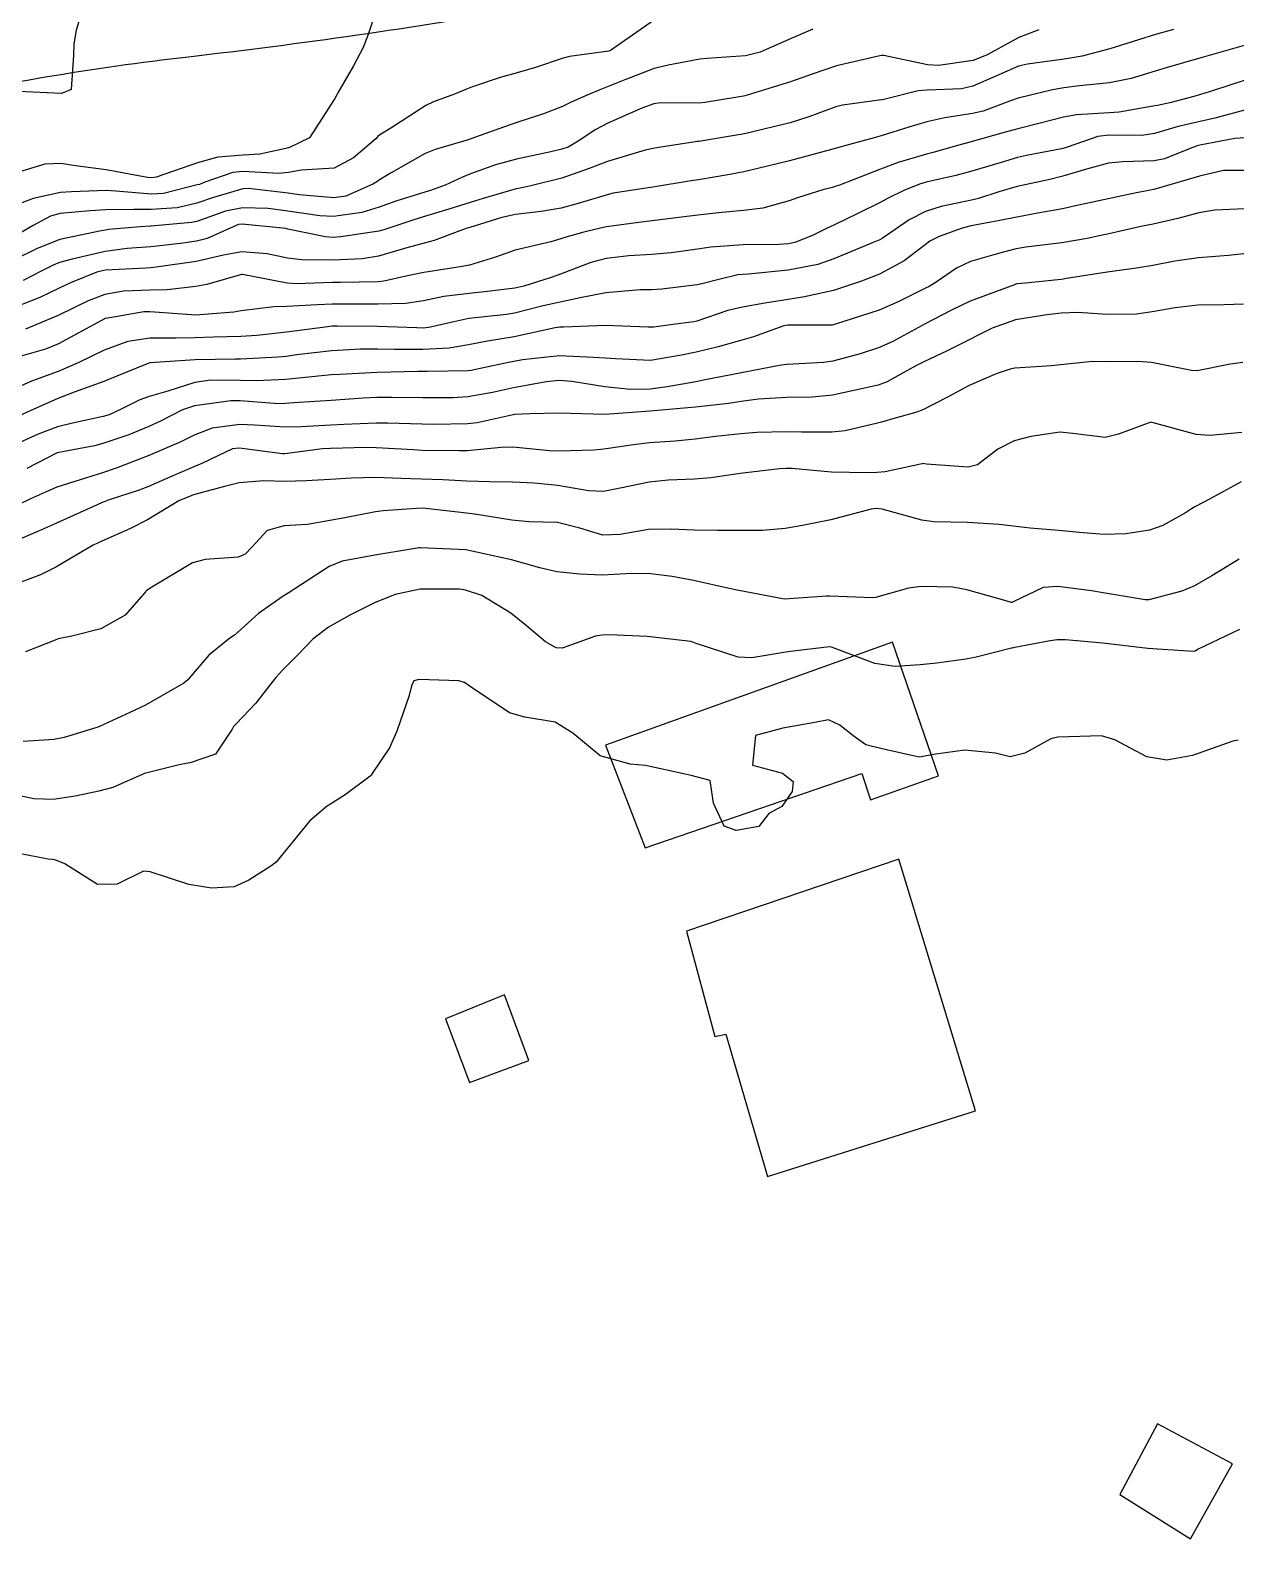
# Model space of a CAD drawing. Header units: metres. Extents: x 307586 to 320046, y 7427249 to 7434250.
# Drawn here: x 318529.8 to 318582.8, y 7430164 to 7430230.3 of the extents above; entities that cross this region are included whole.
import ezdxf

# ---------------------------------------------------------------- set-up
doc = ezdxf.new("R2010")
doc.units = ezdxf.units.M
doc.header["$MEASUREMENT"] = 0
for name, color, linetype in [('Curvas de Nivel 1m', 11, 'Continuous'), ('Curvas de Nivel 5m', 15, 'Continuous'), ('Edificações', 30, 'Continuous'), ('Vias Primárias', 230, 'Continuous')]:
    doc.layers.add(name, color=color, linetype=linetype)

msp = doc.modelspace()

# ---------------------------------------------------------------- linework, layer by layer
at = {"layer": 'Curvas de Nivel 1m', "flags": 128}
for points, elevation in [([(318545.142, 7430231.501), (318544.667, 7430230.077), (318544.451, 7430229.508), (318544.027, 7430228.706), (318543.338, 7430227.519), (318543.287, 7430227.434), (318543.2, 7430227.272), (318542.093, 7430225.536), (318541.178, 7430225.096), (318539.913, 7430224.825), (318539.175, 7430224.784), (318538.069, 7430224.687), (318537.171, 7430224.437), (318535.362, 7430223.814), (318535.164, 7430223.778), (318534.982, 7430223.804), (318533.168, 7430224.128), (318531.813, 7430224.304), (318531.17, 7430224.405), (318530.464, 7430224.383), (318529.166, 7430223.991)], 776), ([(318532.271, 7430231.655), (318531.844, 7430230.266), (318531.75, 7430229.662), (318531.722, 7430229.166), (318531.627, 7430227.664), (318531.201, 7430227.493), (318529.32, 7430227.57)], 777), ([(318574.115, 7430230.281), (318573.241, 7430229.948), (318571.853, 7430229.181), (318571.23, 7430228.929), (318569.717, 7430228.716), (318569.228, 7430228.745), (318567.313, 7430229.148), (318567.232, 7430229.155), (318567.134, 7430229.134), (318565.227, 7430228.694), (318564.158, 7430228.337), (318563.22, 7430227.992), (318561.318, 7430227.413), (318561.214, 7430227.386), (318561.151, 7430227.373), (318560.797, 7430227.314), (318559.45, 7430227.087), (318559.209, 7430227.068), (318557.484, 7430227.072), (318557.208, 7430227.034), (318556.692, 7430226.844), (318555.191, 7430226.179), (318554.668, 7430225.906), (318553.887, 7430225.393), (318553.444, 7430225.133), (318553.179, 7430225.038), (318552.692, 7430224.921), (318551.175, 7430224.598), (318550.261, 7430224.35), (318549.168, 7430223.955), (318548.813, 7430223.807), (318548.049, 7430223.461), (318547.403, 7430223.224), (318547.158, 7430223.149), (318545.881, 7430222.76), (318545.148, 7430222.497), (318544.396, 7430222.256), (318543.141, 7430222.089), (318542.552, 7430222.119), (318541.144, 7430222.317), (318540.272, 7430222.433), (318539.146, 7430222.465), (318538.407, 7430222.315), (318537.137, 7430221.864), (318536.913, 7430221.817), (318535.133, 7430221.659), (318535.1, 7430221.654), (318534.672, 7430221.625), (318533.263, 7430221.507), (318533.131, 7430221.489), (318532.944, 7430221.456), (318531.127, 7430221.075), (318530.13, 7430220.673), (318529.118, 7430220.188)], 773), ([(318564.198, 7430230.315), (318563.239, 7430229.905), (318561.882, 7430229.3), (318561.231, 7430229.135), (318559.535, 7430229.022), (318559.229, 7430228.988), (318557.839, 7430228.732), (318557.225, 7430228.59), (318555.935, 7430228.09), (318555.209, 7430227.787), (318554.911, 7430227.68), (318554.209, 7430227.39), (318553.527, 7430227.07), (318553.198, 7430226.915), (318552.373, 7430226.591), (318551.191, 7430226.209), (318550.611, 7430226.014), (318549.183, 7430225.493), (318549.152, 7430225.481), (318549.054, 7430225.451), (318547.611, 7430225.034), (318547.177, 7430224.844), (318545.675, 7430224), (318545.165, 7430223.699), (318545.051, 7430223.614), (318544.876, 7430223.503), (318543.688, 7430222.981), (318543.154, 7430222.911), (318541.657, 7430223.041), (318541.156, 7430223.103), (318539.406, 7430223.321), (318539.159, 7430223.303), (318537.835, 7430222.901), (318537.149, 7430222.676), (318536.28, 7430222.469), (318535.144, 7430222.388), (318534.376, 7430222.396), (318533.144, 7430222.373), (318532.463, 7430222.331), (318531.141, 7430222.21), (318530.714, 7430222.1), (318529.954, 7430221.682), (318529.437, 7430221.379)], 774), ([(318580.026, 7430230.302), (318579.243, 7430230.071), (318578.494, 7430229.844), (318577.236, 7430229.446), (318576.025, 7430229.128), (318575.231, 7430228.989), (318573.614, 7430228.772), (318573.228, 7430228.679), (318572.36, 7430228.308), (318571.219, 7430227.807), (318570.722, 7430227.691), (318569.217, 7430227.636), (318568.824, 7430227.606), (318567.309, 7430227.229), (318567.236, 7430227.206), (318567.213, 7430227.203), (318565.493, 7430226.971), (318565.207, 7430226.897), (318564.018, 7430226.455), (318563.197, 7430226.204), (318562.464, 7430226.02), (318561.189, 7430225.72), (318560.848, 7430225.654), (318559.184, 7430225.384), (318559.137, 7430225.377), (318558.846, 7430225.333), (318557.413, 7430225.115), (318557.18, 7430225.076), (318556.826, 7430225.002), (318555.174, 7430224.501), (318554.371, 7430224.188), (318553.167, 7430223.775), (318551.746, 7430223.421), (318551.269, 7430223.321), (318551.161, 7430223.295), (318549.724, 7430222.875), (318549.152, 7430222.695), (318548.205, 7430222.402), (318547.142, 7430222.086), (318546.675, 7430221.942), (318545.352, 7430221.497), (318545.132, 7430221.442), (318543.461, 7430221.186), (318543.129, 7430221.161), (318542.789, 7430221.185), (318541.133, 7430221.535), (318541.052, 7430221.551), (318539.136, 7430221.749), (318538.979, 7430221.728), (318538.606, 7430221.575), (318537.592, 7430221.122), (318537.127, 7430220.997), (318536.427, 7430220.901), (318535.124, 7430220.757), (318534.078, 7430220.676), (318533.122, 7430220.551), (318531.671, 7430220.215), (318531.117, 7430220.065), (318530.836, 7430219.952), (318530.309, 7430219.678), (318529.514, 7430219.279)], 772), ([(318583.239, 7430229.624), (318581.293, 7430229.069), (318581.233, 7430229.054), (318579.707, 7430228.606), (318579.227, 7430228.46), (318578.176, 7430228.148), (318577.221, 7430227.954), (318575.908, 7430227.818), (318575.219, 7430227.737), (318574.719, 7430227.644), (318573.214, 7430227.277), (318572.877, 7430227.165), (318571.672, 7430226.717), (318571.204, 7430226.603), (318569.989, 7430226.414), (318569.198, 7430226.239), (318568.409, 7430226.003), (318567.189, 7430225.629), (318566.881, 7430225.541), (318565.806, 7430225.251), (318565.181, 7430225.074), (318563.763, 7430224.688), (318563.175, 7430224.533), (318562.151, 7430224.274), (318561.17, 7430224.047), (318560.556, 7430223.93), (318559.167, 7430223.701), (318558.849, 7430223.65), (318557.163, 7430223.366), (318557.061, 7430223.352), (318555.43, 7430223.105), (318555.158, 7430223.041), (318553.892, 7430222.652), (318553.149, 7430222.453), (318552.258, 7430222.302), (318551.144, 7430222.176), (318550.535, 7430222.043), (318549.135, 7430221.604), (318549.019, 7430221.567), (318548.689, 7430221.454), (318547.565, 7430221.029), (318547.127, 7430220.911), (318546.359, 7430220.715), (318545.121, 7430220.348), (318544.402, 7430220.225), (318543.119, 7430220.164), (318541.756, 7430220.177), (318541.12, 7430220.254), (318540.232, 7430220.448), (318539.123, 7430220.54), (318538.317, 7430220.382), (318537.118, 7430220.11), (318535.359, 7430219.86), (318535.115, 7430219.832), (318534.918, 7430219.819), (318533.114, 7430219.724), (318532.751, 7430219.645), (318531.594, 7430219.175), (318531.102, 7430218.937), (318530.25, 7430218.524), (318529.089, 7430218.073)], 771), ([(318583.209, 7430226.77), (318581.853, 7430226.41), (318581.201, 7430226.261), (318580.236, 7430226.041), (318579.192, 7430225.727), (318578.648, 7430225.638), (318577.191, 7430225.649), (318576.712, 7430225.595), (318575.4, 7430225.137), (318575.182, 7430225.074), (318573.575, 7430224.76), (318573.178, 7430224.669), (318572.465, 7430224.46), (318571.172, 7430224.068), (318570.478, 7430223.889), (318569.167, 7430223.594), (318568.874, 7430223.505), (318568.196, 7430223.22), (318567.5, 7430222.884), (318567.155, 7430222.703), (318566.177, 7430222.215), (318565.14, 7430221.722), (318564.828, 7430221.572), (318564.209, 7430221.269), (318563.447, 7430220.96), (318563.129, 7430220.886), (318562.702, 7430220.86), (318561.128, 7430220.841), (318559.719, 7430220.732), (318559.126, 7430220.644), (318557.976, 7430220.49), (318557.124, 7430220.423), (318556.118, 7430220.361), (318555.122, 7430220.242), (318554.44, 7430220.066), (318553.114, 7430219.555), (318552.711, 7430219.406), (318551.506, 7430219.025), (318551.106, 7430218.938), (318549.774, 7430218.772), (318549.102, 7430218.707), (318547.99, 7430218.571), (318547.097, 7430218.38), (318546.32, 7430218.257), (318545.094, 7430218.233), (318544.361, 7430218.24), (318543.094, 7430218.232), (318542.422, 7430218.201), (318541.092, 7430218.136), (318540.528, 7430218.12), (318539.088, 7430217.936), (318538.772, 7430217.889), (318537.085, 7430217.758), (318536.917, 7430217.761), (318535.087, 7430217.903), (318534.815, 7430217.895), (318533.319, 7430217.638), (318533.122, 7430217.6), (318533.082, 7430217.583), (318532.962, 7430217.522), (318531.071, 7430216.491), (318530.493, 7430216.252), (318529.064, 7430215.844)], 769), ([(318583.19, 7430225.532), (318582.725, 7430225.512), (318581.185, 7430225.214), (318581.068, 7430225.188), (318580.77, 7430225.074), (318579.641, 7430224.623), (318579.177, 7430224.526), (318577.79, 7430224.49), (318577.176, 7430224.422), (318576.217, 7430224.168), (318575.17, 7430223.849), (318574.606, 7430223.708), (318573.165, 7430223.406), (318572.356, 7430223.172), (318571.462, 7430222.882), (318571.157, 7430222.809), (318569.831, 7430222.525), (318569.149, 7430222.302), (318568.424, 7430221.937), (318567.382, 7430221.228), (318567.238, 7430221.123), (318567.131, 7430221.065), (318566.838, 7430220.943), (318565.123, 7430220.219), (318564.411, 7430219.976), (318563.117, 7430219.727), (318561.364, 7430219.555), (318561.115, 7430219.542), (318560.908, 7430219.519), (318560.072, 7430219.32), (318559.314, 7430219.124), (318559.11, 7430219.082), (318557.557, 7430218.897), (318557.108, 7430218.866), (318556.611, 7430218.863), (318555.103, 7430218.738), (318553.983, 7430218.507), (318553.097, 7430218.327), (318552.348, 7430218.157), (318551.089, 7430217.837), (318550.745, 7430217.776), (318549.085, 7430217.604), (318548.953, 7430217.583), (318548.431, 7430217.457), (318547.335, 7430217.213), (318547.08, 7430217.187), (318546.799, 7430217.193), (318545.08, 7430217.25), (318543.324, 7430217.274), (318543.08, 7430217.262), (318542.785, 7430217.229), (318541.078, 7430217.01), (318539.775, 7430216.864), (318539.075, 7430216.817), (318537.875, 7430216.782), (318537.075, 7430216.761), (318536.219, 7430216.748), (318535.074, 7430216.738), (318534.11, 7430216.592), (318533.069, 7430216.216), (318531.927, 7430215.657), (318531.059, 7430215.281), (318529.881, 7430214.855), (318529.051, 7430214.469)], 768), ([(318583.174, 7430224.106), (318582.223, 7430224.104), (318581.171, 7430223.861), (318580.57, 7430223.675), (318579.165, 7430223.274), (318579.014, 7430223.242), (318578.258, 7430223.099), (318577.362, 7430222.906), (318577.159, 7430222.863), (318575.732, 7430222.553), (318575.152, 7430222.427), (318574.076, 7430222.224), (318573.146, 7430222.055), (318572.413, 7430221.902), (318571.14, 7430221.67), (318570.753, 7430221.579), (318569.746, 7430221.204), (318569.339, 7430221), (318569.129, 7430220.845), (318568.206, 7430220.135), (318567.116, 7430219.552), (318566.331, 7430219.242), (318565.109, 7430218.829), (318563.829, 7430218.55), (318563.105, 7430218.445), (318562.082, 7430218.274), (318561.101, 7430218.102), (318560.466, 7430217.95), (318559.095, 7430217.489), (318558.968, 7430217.457), (318558.051, 7430217.34), (318557.21, 7430217.23), (318557.091, 7430217.219), (318556.958, 7430217.219), (318555.082, 7430217.292), (318553.25, 7430217.229), (318553.081, 7430217.224), (318552.873, 7430217.196), (318551.077, 7430216.805), (318549.909, 7430216.607), (318549.073, 7430216.444), (318548.223, 7430216.307), (318547.071, 7430216.245), (318545.829, 7430216.248), (318545.071, 7430216.26), (318544.317, 7430216.261), (318543.07, 7430216.179), (318541.527, 7430216.003), (318541.067, 7430215.943), (318540.71, 7430215.91), (318539.065, 7430215.82), (318538.821, 7430215.817), (318537.065, 7430215.797), (318535.096, 7430215.652), (318535.063, 7430215.652), (318535.037, 7430215.646), (318534.957, 7430215.621), (318533.626, 7430215.066), (318533.055, 7430214.834), (318531.759, 7430214.369), (318531.047, 7430214.087), (318530.753, 7430213.966), (318530.113, 7430213.679), (318529.375, 7430213.35)], 767), ([(318583.154, 7430222.422), (318581.85, 7430222.362), (318581.151, 7430222.246), (318580.229, 7430221.997), (318579.143, 7430221.753), (318578.595, 7430221.642), (318577.136, 7430221.314), (318576.972, 7430221.276), (318576.235, 7430221.123), (318575.131, 7430220.924), (318573.553, 7430220.731), (318573.128, 7430220.658), (318572.448, 7430220.493), (318571.122, 7430220.108), (318570.504, 7430219.811), (318569.604, 7430219.205), (318569.304, 7430219.015), (318569.11, 7430218.916), (318567.967, 7430218.359), (318567.1, 7430217.976), (318565.185, 7430217.35), (318565.094, 7430217.321), (318565.04, 7430217.314), (318563.093, 7430217.311), (318562.914, 7430217.283), (318561.583, 7430216.805), (318561.083, 7430216.653), (318560.041, 7430216.358), (318559.075, 7430216.133), (318558.422, 7430215.988), (318557.069, 7430215.755), (318555.526, 7430215.829), (318555.068, 7430215.864), (318554.557, 7430215.896), (318553.069, 7430215.972), (318551.438, 7430215.796), (318551.066, 7430215.724), (318550.823, 7430215.675), (318549.739, 7430215.443), (318549.193, 7430215.317), (318549.061, 7430215.302), (318547.256, 7430215.273), (318547.061, 7430215.274), (318546.861, 7430215.273), (318545.06, 7430215.229), (318543.427, 7430215.149), (318543.059, 7430215.126), (318542.618, 7430215.086), (318541.057, 7430214.924), (318539.757, 7430214.862), (318539.056, 7430214.88), (318537.738, 7430214.901), (318537.055, 7430214.796), (318535.864, 7430214.421), (318535.049, 7430214.185), (318534.641, 7430214.03), (318533.85, 7430213.632), (318533.297, 7430213.379), (318533.038, 7430213.297), (318531.679, 7430213.014), (318531.031, 7430212.843), (318530.183, 7430212.521), (318529.018, 7430212.002)], 766), ([(318583.105, 7430218.23), (318582.257, 7430218.205), (318581.104, 7430218.197), (318580.109, 7430218.074), (318579.101, 7430217.892), (318578.402, 7430217.795), (318577.1, 7430217.778), (318575.844, 7430217.873), (318575.1, 7430217.843), (318574.475, 7430217.77), (318573.097, 7430217.54), (318572.07, 7430217.175), (318571.419, 7430216.854), (318571.085, 7430216.685), (318570.089, 7430216.188), (318569.07, 7430215.703), (318568.74, 7430215.541), (318568.164, 7430215.219), (318567.461, 7430214.824), (318567.057, 7430214.684), (318566.329, 7430214.514), (318565.053, 7430214.24), (318564.167, 7430214.153), (318563.051, 7430214.129), (318561.811, 7430214.059), (318561.049, 7430213.958), (318560.489, 7430213.876), (318559.047, 7430213.714), (318558.705, 7430213.675), (318557.045, 7430213.536), (318555.054, 7430213.391), (318553.043, 7430213.446), (318551.773, 7430213.419), (318551.085, 7430213.386), (318551.042, 7430213.379), (318549.461, 7430213.021), (318549.036, 7430212.974), (318547.546, 7430212.954), (318547.035, 7430212.959), (318545.516, 7430213.013), (318545.036, 7430213.013), (318543.601, 7430212.947), (318543.034, 7430212.92), (318541.725, 7430212.847), (318541.032, 7430212.826), (318539.675, 7430212.922), (318539.034, 7430212.953), (318537.822, 7430212.791), (318537.026, 7430212.479), (318536.435, 7430212.186), (318535.107, 7430211.619), (318535.013, 7430211.581), (318533.601, 7430211.04), (318533.005, 7430210.835), (318531.792, 7430210.449), (318530.998, 7430210.194), (318530.627, 7430210.044), (318529.843, 7430209.682), (318529.264, 7430209.412)], 764), ([(318583.072, 7430215.678), (318582.524, 7430215.595), (318581.066, 7430215.304), (318580.824, 7430215.315), (318579.072, 7430215.678), (318578.454, 7430215.715), (318577.072, 7430215.705), (318576.481, 7430215.71), (318575.069, 7430215.577), (318574.681, 7430215.532), (318573.067, 7430215.424), (318572.854, 7430215.376), (318572.25, 7430215.172), (318571.058, 7430214.661), (318570.106, 7430214.146), (318569.047, 7430213.61), (318568.76, 7430213.499), (318567.806, 7430213.222), (318567.214, 7430213.054), (318567.039, 7430213.002), (318565.621, 7430212.665), (318565.033, 7430212.607), (318563.69, 7430212.617), (318563.033, 7430212.629), (318561.732, 7430212.6), (318561.031, 7430212.547), (318559.926, 7430212.425), (318559.028, 7430212.302), (318558.151, 7430212.213), (318557.025, 7430212.14), (318556.324, 7430212.059), (318555.02, 7430211.862), (318554.576, 7430211.827), (318553.019, 7430211.777), (318552.628, 7430211.797), (318551.021, 7430211.961), (318550.511, 7430211.944), (318549.018, 7430211.801), (318548.681, 7430211.79), (318547.018, 7430211.814), (318546.663, 7430211.831), (318545.019, 7430211.928), (318544.587, 7430211.937), (318543.019, 7430211.902), (318542.665, 7430211.878), (318541.015, 7430211.663), (318540.901, 7430211.665), (318539.018, 7430211.912), (318538.712, 7430211.879), (318538.067, 7430211.579), (318537.363, 7430211.233), (318537.008, 7430211.086), (318536.09, 7430210.69), (318534.999, 7430210.206), (318534.575, 7430210.047), (318533.297, 7430209.637), (318533.074, 7430209.556), (318532.991, 7430209.523), (318532.771, 7430209.425), (318530.977, 7430208.619), (318530.324, 7430208.326), (318528.964, 7430207.742)], 763), ([(318583.036, 7430212.601), (318581.624, 7430212.471), (318581.034, 7430212.508), (318579.093, 7430213.039), (318579.042, 7430213.047), (318577.616, 7430212.522), (318577.032, 7430212.382), (318575.611, 7430212.555), (318575.035, 7430212.607), (318573.764, 7430212.421), (318573.029, 7430212.231), (318572.322, 7430211.872), (318571.429, 7430211.184), (318571.012, 7430211.073), (318569.184, 7430211.208), (318569.013, 7430211.231), (318568.996, 7430211.227), (318568.924, 7430211.211), (318567.37, 7430210.865), (318567.009, 7430210.844), (318566.608, 7430210.835), (318565.009, 7430210.852), (318563.273, 7430211.015), (318563.01, 7430211.024), (318562.736, 7430211.01), (318561.008, 7430210.804), (318559.716, 7430210.613), (318559.005, 7430210.55), (318557.84, 7430210.506), (318557.004, 7430210.419), (318555.802, 7430210.169), (318554.999, 7430210.001), (318554.35, 7430210.036), (318553.002, 7430210.271), (318551.96, 7430210.373), (318551.003, 7430210.412), (318550.014, 7430210.428), (318549.003, 7430210.46), (318547.944, 7430210.52), (318547.004, 7430210.557), (318546.106, 7430210.585), (318545.004, 7430210.627), (318543.916, 7430210.599), (318543.003, 7430210.531), (318541.938, 7430210.471), (318541.002, 7430210.45), (318540.081, 7430210.48), (318539.001, 7430210.392), (318538.354, 7430210.222), (318536.996, 7430209.869), (318536.361, 7430209.599), (318534.98, 7430208.761), (318534.224, 7430208.378), (318532.966, 7430207.832), (318532.592, 7430207.646), (318530.953, 7430206.688), (318530.275, 7430206.352), (318528.945, 7430205.858)], 762), ([(318583.007, 7430210.434), (318581.612, 7430209.674), (318580.996, 7430209.355), (318580.818, 7430209.248), (318580.564, 7430209.074), (318579.561, 7430208.51), (318578.985, 7430208.307), (318577.94, 7430208.144), (318576.983, 7430208.126), (318576.059, 7430208.199), (318574.984, 7430208.298), (318573.739, 7430208.399), (318572.986, 7430208.486), (318572.378, 7430208.561), (318570.987, 7430208.643), (318569.51, 7430208.682), (318568.988, 7430208.756), (318567.245, 7430209.227), (318566.993, 7430209.262), (318566.759, 7430209.234), (318564.988, 7430208.766), (318563.741, 7430208.517), (318562.984, 7430208.384), (318561.986, 7430208.298), (318560.983, 7430208.29), (318560.004, 7430208.299), (318558.983, 7430208.316), (318557.971, 7430208.352), (318556.983, 7430208.338), (318555.728, 7430208.123), (318554.974, 7430208.092), (318553.967, 7430208.402), (318552.982, 7430208.647), (318551.729, 7430208.672), (318550.983, 7430208.75), (318549.438, 7430208.994), (318548.987, 7430209.055), (318547.194, 7430209.263), (318546.99, 7430209.269), (318545.323, 7430209.16), (318544.987, 7430209.109), (318543.643, 7430208.853), (318542.981, 7430208.728), (318542.004, 7430208.56), (318540.977, 7430208.496), (318540.237, 7430208.294), (318539.553, 7430207.564), (318539.268, 7430207.259), (318538.958, 7430207.12), (318537.515, 7430207.027), (318536.956, 7430206.877), (318535.09, 7430205.764), (318534.943, 7430205.666), (318534.92, 7430205.643), (318534.905, 7430205.62), (318533.99, 7430204.571), (318532.926, 7430203.981), (318531.66, 7430203.659), (318531.057, 7430203.532), (318530.92, 7430203.484), (318529.626, 7430202.969)], 761), ([(318582.932, 7430203.953), (318581.088, 7430203.068), (318580.988, 7430203.003), (318580.922, 7430202.983), (318579.327, 7430203.086), (318578.923, 7430203.11), (318578.899, 7430203.114), (318576.925, 7430203.353), (318575.29, 7430203.498), (318574.927, 7430203.499), (318574.617, 7430203.453), (318573.072, 7430203.159), (318572.948, 7430203.135), (318572.922, 7430203.126), (318571.363, 7430202.736), (318570.915, 7430202.647), (318569.641, 7430202.474), (318568.911, 7430202.403), (318567.805, 7430202.325), (318566.911, 7430202.455), (318565.013, 7430203.168), (318564.922, 7430203.185), (318563.212, 7430202.983), (318562.918, 7430202.937), (318561.511, 7430202.704), (318560.914, 7430202.728), (318559.078, 7430203.328), (318558.924, 7430203.391), (318558.84, 7430203.414), (318556.926, 7430203.644), (318555.26, 7430203.709), (318554.926, 7430203.706), (318554.65, 7430203.658), (318553.924, 7430203.39), (318553.181, 7430203.135), (318552.919, 7430203.15), (318552.45, 7430203.407), (318551.619, 7430204.108), (318550.935, 7430204.665), (318549.661, 7430205.443), (318548.945, 7430205.674), (318548.684, 7430205.714), (318546.945, 7430205.717), (318545.855, 7430205.486), (318544.939, 7430205.113), (318543.866, 7430204.578), (318542.928, 7430204.05), (318542.236, 7430203.53), (318541.597, 7430202.855), (318540.902, 7430202.162), (318540.611, 7430201.839), (318540.4, 7430201.555), (318539.733, 7430200.713), (318538.875, 7430199.811), (318538.759, 7430199.687), (318538.691, 7430199.572), (318537.968, 7430198.467), (318536.85, 7430198.094), (318536.424, 7430198.021), (318534.843, 7430197.62), (318533.456, 7430197.015), (318532.835, 7430196.843), (318531.806, 7430196.629), (318530.831, 7430196.477), (318529.992, 7430196.518), (318528.834, 7430196.766)], 759), ([(318582.873, 7430199.093), (318582.635, 7430199.044), (318580.866, 7430198.42), (318579.733, 7430198.213), (318578.866, 7430198.35), (318577.451, 7430199.104), (318576.875, 7430199.275), (318574.949, 7430199.214), (318574.874, 7430199.208), (318574.818, 7430199.196), (318574.644, 7430199.142), (318573.5, 7430198.52), (318572.865, 7430198.358), (318572.215, 7430198.518), (318570.867, 7430198.648), (318569.601, 7430198.467), (318568.864, 7430198.345), (318567.433, 7430198.659), (318566.869, 7430198.8), (318566.516, 7430198.881), (318566.01, 7430199.243), (318565.377, 7430199.752), (318564.88, 7430199.983), (318564.284, 7430199.861), (318562.876, 7430199.618), (318561.681, 7430199.298), (318561.552, 7430197.992), (318562.857, 7430197.639), (318563.332, 7430197.275), (318563.289, 7430196.833), (318562.836, 7430196.169), (318562.256, 7430195.865), (318561.817, 7430195.295), (318560.821, 7430195.121), (318560.306, 7430195.315), (318559.838, 7430196.32), (318559.693, 7430197.322), (318558.855, 7430197.543), (318558.594, 7430197.594), (318556.852, 7430197.98), (318556.177, 7430198.036), (318554.858, 7430198.394), (318553.651, 7430199.392), (318552.878, 7430199.876), (318551.554, 7430200.095), (318550.881, 7430200.284), (318549.145, 7430201.447), (318548.895, 7430201.621), (318548.65, 7430201.699), (318546.897, 7430201.746), (318546.675, 7430201.694), (318546.575, 7430201.475), (318546.462, 7430201.05), (318545.93, 7430199.484), (318545.603, 7430198.748), (318544.845, 7430197.618), (318544.798, 7430197.547), (318544.753, 7430197.501), (318543.661, 7430196.686), (318542.829, 7430196.164), (318542.096, 7430195.531), (318540.807, 7430193.949), (318540.622, 7430193.734), (318540.39, 7430193.554), (318539.423, 7430192.934), (318538.789, 7430192.653), (318537.783, 7430192.585), (318536.79, 7430192.752), (318535.102, 7430193.312), (318534.799, 7430193.333), (318533.652, 7430192.77), (318532.789, 7430192.743), (318531.345, 7430193.662), (318530.959, 7430193.823), (318530.805, 7430193.842), (318530.616, 7430193.86), (318528.808, 7430194.216)], 758)]:
    msp.add_lwpolyline(points, dxfattribs=dict(at, elevation=elevation))
at = {"layer": 'Curvas de Nivel 5m', "flags": 128}
for points, elevation in [([(318557.247, 7430230.725), (318555.312, 7430229.379), (318555.232, 7430229.35), (318553.509, 7430229.117), (318553.228, 7430229.044), (318552.017, 7430228.622), (318551.217, 7430228.392), (318550.463, 7430228.189), (318549.208, 7430227.759), (318548.985, 7430227.673), (318548.456, 7430227.457), (318547.543, 7430227.123), (318547.198, 7430226.956), (318545.664, 7430225.969), (318545.185, 7430225.666), (318545.091, 7430225.593), (318545, 7430225.502), (318544.03, 7430224.655), (318543.17, 7430224.203), (318541.744, 7430224.116), (318541.168, 7430224.022), (318540.746, 7430223.975), (318539.168, 7430224.064), (318538.721, 7430224.021), (318537.498, 7430223.587), (318537.256, 7430223.495), (318537.161, 7430223.468), (318535.677, 7430223.09), (318535.155, 7430223.06), (318533.589, 7430223.203), (318533.157, 7430223.221), (318531.644, 7430223.174), (318531.155, 7430223.138), (318529.958, 7430222.875), (318529.146, 7430222.562)], 775), ([(318583.223, 7430228.091), (318581.782, 7430227.625), (318581.217, 7430227.441), (318580.93, 7430227.358), (318579.865, 7430227.083), (318579.334, 7430226.966), (318579.211, 7430226.938), (318577.646, 7430226.666), (318577.206, 7430226.638), (318575.779, 7430226.556), (318575.202, 7430226.445), (318574.172, 7430226.177), (318573.195, 7430225.941), (318572.591, 7430225.77), (318571.186, 7430225.374), (318571.041, 7430225.336), (318570.54, 7430225.196), (318569.485, 7430224.901), (318569.179, 7430224.82), (318567.944, 7430224.454), (318567.172, 7430224.167), (318565.367, 7430223.459), (318565.164, 7430223.396), (318565.061, 7430223.364), (318564.679, 7430223.265), (318563.526, 7430222.907), (318563.155, 7430222.768), (318561.999, 7430222.448), (318561.149, 7430222.354), (318560.201, 7430222.265), (318559.145, 7430222.136), (318558.429, 7430222.051), (318557.141, 7430221.896), (318556.661, 7430221.836), (318555.137, 7430221.629), (318554.93, 7430221.588), (318554.145, 7430221.39), (318553.347, 7430221.182), (318553.13, 7430221.105), (318552.687, 7430220.965), (318551.125, 7430220.601), (318550.262, 7430220.298), (318549.118, 7430219.949), (318548.703, 7430219.869), (318547.115, 7430219.629), (318546.395, 7430219.481), (318545.362, 7430219.243), (318545.109, 7430219.217), (318543.433, 7430219.191), (318543.108, 7430219.185), (318541.523, 7430219.128), (318541.107, 7430219.151), (318539.145, 7430219.537), (318539.112, 7430219.534), (318537.589, 7430219.102), (318537.104, 7430219.007), (318535.844, 7430218.866), (318535.101, 7430218.85), (318533.922, 7430218.811), (318533.098, 7430218.66), (318532.365, 7430218.38), (318531.084, 7430217.75), (318531.029, 7430217.726), (318530.903, 7430217.672), (318529.618, 7430217.144)], 770), ([(318583.127, 7430220.44), (318582.453, 7430220.377), (318581.125, 7430220.276), (318580.085, 7430220.119), (318579.121, 7430219.937), (318578.403, 7430219.814), (318577.118, 7430219.639), (318575.334, 7430219.355), (318575.115, 7430219.319), (318574.96, 7430219.297), (318573.528, 7430219.156), (318573.151, 7430219.121), (318573.112, 7430219.111), (318573.043, 7430219.091), (318571.105, 7430218.365), (318570.312, 7430217.987), (318569.094, 7430217.353), (318569.001, 7430217.304), (318568.829, 7430217.213), (318567.706, 7430216.602), (318567.079, 7430216.321), (318566.27, 7430216.047), (318565.07, 7430215.726), (318564.662, 7430215.671), (318563.068, 7430215.589), (318562.802, 7430215.549), (318561.509, 7430215.303), (318561.062, 7430215.22), (318559.472, 7430214.912), (318559.058, 7430214.831), (318557.8, 7430214.598), (318557.054, 7430214.505), (318556.182, 7430214.491), (318555.055, 7430214.606), (318553.617, 7430214.835), (318553.058, 7430214.881), (318552.478, 7430214.829), (318551.054, 7430214.564), (318550.131, 7430214.36), (318549.05, 7430214.168), (318548.388, 7430214.118), (318547.049, 7430214.122), (318545.701, 7430214.142), (318545.049, 7430214.135), (318544.453, 7430214.101), (318543.048, 7430214.006), (318541.397, 7430213.895), (318541.046, 7430213.869), (318540.736, 7430213.863), (318539.047, 7430213.985), (318538.638, 7430213.983), (318537.045, 7430213.773), (318536.519, 7430213.598), (318535.55, 7430213.098), (318535.031, 7430212.856), (318534.155, 7430212.5), (318533.02, 7430212.113), (318532.646, 7430212.018), (318531.013, 7430211.7), (318530.988, 7430211.696), (318530.946, 7430211.671), (318529.679, 7430211.011)], 765), ([(318582.915, 7430207.041), (318581.712, 7430206.308), (318580.955, 7430205.861), (318580.398, 7430205.629), (318578.945, 7430205.25), (318578.785, 7430205.252), (318576.95, 7430205.562), (318576.427, 7430205.641), (318574.953, 7430205.836), (318574.307, 7430205.792), (318572.998, 7430205.159), (318572.959, 7430205.144), (318572.943, 7430205.14), (318572.922, 7430205.139), (318572.825, 7430205.162), (318570.951, 7430205.696), (318570.345, 7430205.803), (318568.952, 7430205.841), (318568.399, 7430205.768), (318566.945, 7430205.357), (318566.832, 7430205.344), (318564.945, 7430205.414), (318564.799, 7430205.408), (318562.943, 7430205.28), (318560.948, 7430205.657), (318560.516, 7430205.748), (318558.954, 7430206.101), (318558.018, 7430206.279), (318556.959, 7430206.405), (318555.986, 7430206.392), (318554.953, 7430206.339), (318553.969, 7430206.373), (318552.954, 7430206.482), (318552.202, 7430206.658), (318550.959, 7430207.013), (318548.963, 7430207.45), (318546.964, 7430207.538), (318546.901, 7430207.533), (318546.561, 7430207.476), (318544.96, 7430207.216), (318543.521, 7430206.951), (318542.955, 7430206.716), (318541.158, 7430205.547), (318540.942, 7430205.416), (318539.846, 7430204.648), (318538.925, 7430203.809), (318538.792, 7430203.703), (318538.587, 7430203.573), (318537.666, 7430202.828), (318536.898, 7430201.911), (318536.752, 7430201.735), (318536.572, 7430201.595), (318534.883, 7430200.62), (318534.205, 7430200.302), (318532.873, 7430199.687), (318532.75, 7430199.642), (318531.317, 7430199.212), (318530.865, 7430199.115), (318529.522, 7430199.024)], 760)]:
    msp.add_lwpolyline(points, dxfattribs=dict(at, elevation=elevation))
at = {"layer": 'Edificações'}
for points in [[(318567.693, 7430203.39), (318555.096, 7430198.872), (318556.827, 7430194.355), (318566.347, 7430197.623), (318566.732, 7430196.469), (318569.713, 7430197.527)], [(318558.643, 7430190.694), (318559.893, 7430186.081), (318560.374, 7430186.177), (318562.201, 7430179.929), (318571.336, 7430182.813), (318567.97, 7430193.866)], [(318550.661, 7430187.907), (318548.065, 7430186.849), (318549.123, 7430184.062), (318551.719, 7430185.023)], [(318582.623, 7430167.314), (318579.323, 7430169.059), (318577.674, 7430165.956), (318580.779, 7430164.016)]]:
    msp.add_lwpolyline(points, close=True, dxfattribs=at)
at = {"layer": 'Vias Primárias', "elevation": 790.959}
msp.add_lwpolyline([(318452.974, 7430230.786, 0.036327), (318466.688, 7430224.471, 0.016498), (318471.258, 7430222.927, 0.072514), (318477.907, 7430221.934, 0.016925), (318490.826, 7430222.328, 0.021484), (318510.859, 7430224.485, 0.01735), (318524.25, 7430226.99, -0.026264), (318536.776, 7430229.103, 0.013792), (318551.55, 7430231.218)], format="xyb", dxfattribs=at)
msp.add_lwpolyline([(318452.974, 7430230.786, 0.036327), (318466.688, 7430224.471, 0.016498), (318471.258, 7430222.927, 0.072514), (318477.907, 7430221.934, 0.016925), (318490.826, 7430222.328, 0.021484), (318510.859, 7430224.485, 0.01735), (318524.25, 7430226.99, -0.026264), (318536.776, 7430229.103, 0.013792), (318551.55, 7430231.218)], format="xyb", dxfattribs=at)

doc.saveas('drawing.dxf')
